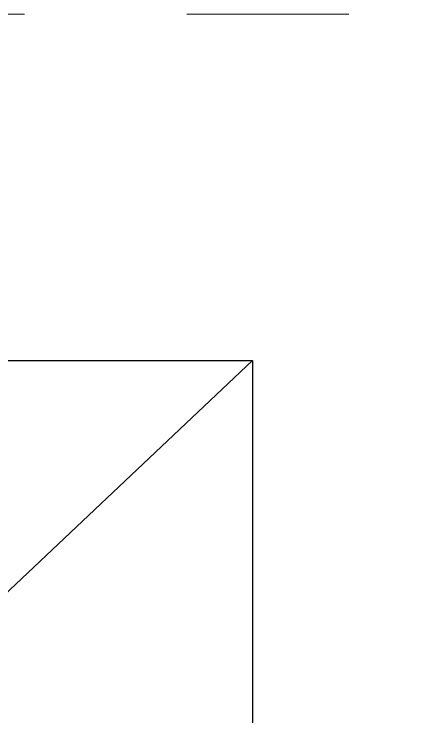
# Model space of a CAD drawing. Header units: metres. Extents: x -1161 to -1080, y 3 to 563.
# Drawn here: x -1113.5268 to -1113.2766, y 543.7499 to 544.1836 of the extents above; entities that cross this region are included whole.
import ezdxf

# ---------------------------------------------------------------- set-up
doc = ezdxf.new("R2010")
doc.units = ezdxf.units.M
doc.linetypes.add('JacobsDash', pattern=[0.0045, 0.003, -0.0015])
doc.layers.add('A-GENM', color=7, linetype='Continuous', lineweight=35)
doc.layers.add('S-BEAM', color=7, linetype='Continuous', lineweight=50)

# ---------------------------------------------------------------- blocks, each defined once
blk = doc.blocks.new('T2DPAA-T2D-C3S-RS-M3D-100334_rvt-1-DRG-2873171 - BARRIER LAYOUT')
at = {"layer": 'A-GENM', "color": 254, "lineweight": 25, "true_color": 0xd1d1d1}
blk.add_line((-1114.5376, 542.87502), (-1113.37969, 543.96988), dxfattribs=at)
at = {"layer": 'A-GENM', "color": 9, "lineweight": 25, "true_color": 0xbebebe, "flags": 128}
blk.add_lwpolyline([(-1113.37969, 543.96988), (-1113.3797, 543.90452), (-1113.37972, 543.83915), (-1113.37973, 543.77379), (-1113.37975, 543.70843), (-1113.37977, 543.64307), (-1113.37978, 543.57771)], dxfattribs=at)
at = {"layer": 'A-GENM', "color": 9, "lineweight": 25, "true_color": 0xbebebe}
blk.add_open_spline([(-1117.62511, 543.97445), (-1117.46787, 543.97408), (-1117.15339, 543.9733), (-1116.76029, 543.97236), (-1116.44581, 543.97144), (-1116.20995, 543.97078), (-1115.97409, 543.97016), (-1115.73823, 543.96964), (-1115.50238, 543.96938), (-1115.1879, 543.96918), (-1114.79481, 543.9693), (-1114.3231, 543.96945), (-1113.8514, 543.96967), (-1113.53693, 543.96981), (-1113.37969, 543.96988)], degree=3, knots=[0, 0, 0, 0, 0.111111, 0.222222, 0.277778, 0.333333, 0.388889, 0.444444, 0.5, 0.555556, 0.666667, 0.777778, 0.888889, 1, 1, 1, 1], dxfattribs=at)

msp = doc.modelspace()

# ---------------------------------------------------------------- linework, layer by layer
at = {"layer": 'S-BEAM', "linetype": 'JacobsDash', "lineweight": 18}
msp.add_line((-1116.82035, 544.18362), (-1106.88519, 544.18362), dxfattribs=at)

# ---------------------------------------------------------------- block references
at = {"lineweight": 5}
msp.add_blockref('T2DPAA-T2D-C3S-RS-M3D-100334_rvt-1-DRG-2873171 - BARRIER LAYOUT', (0, 0), dxfattribs=at)

doc.saveas('drawing.dxf')
